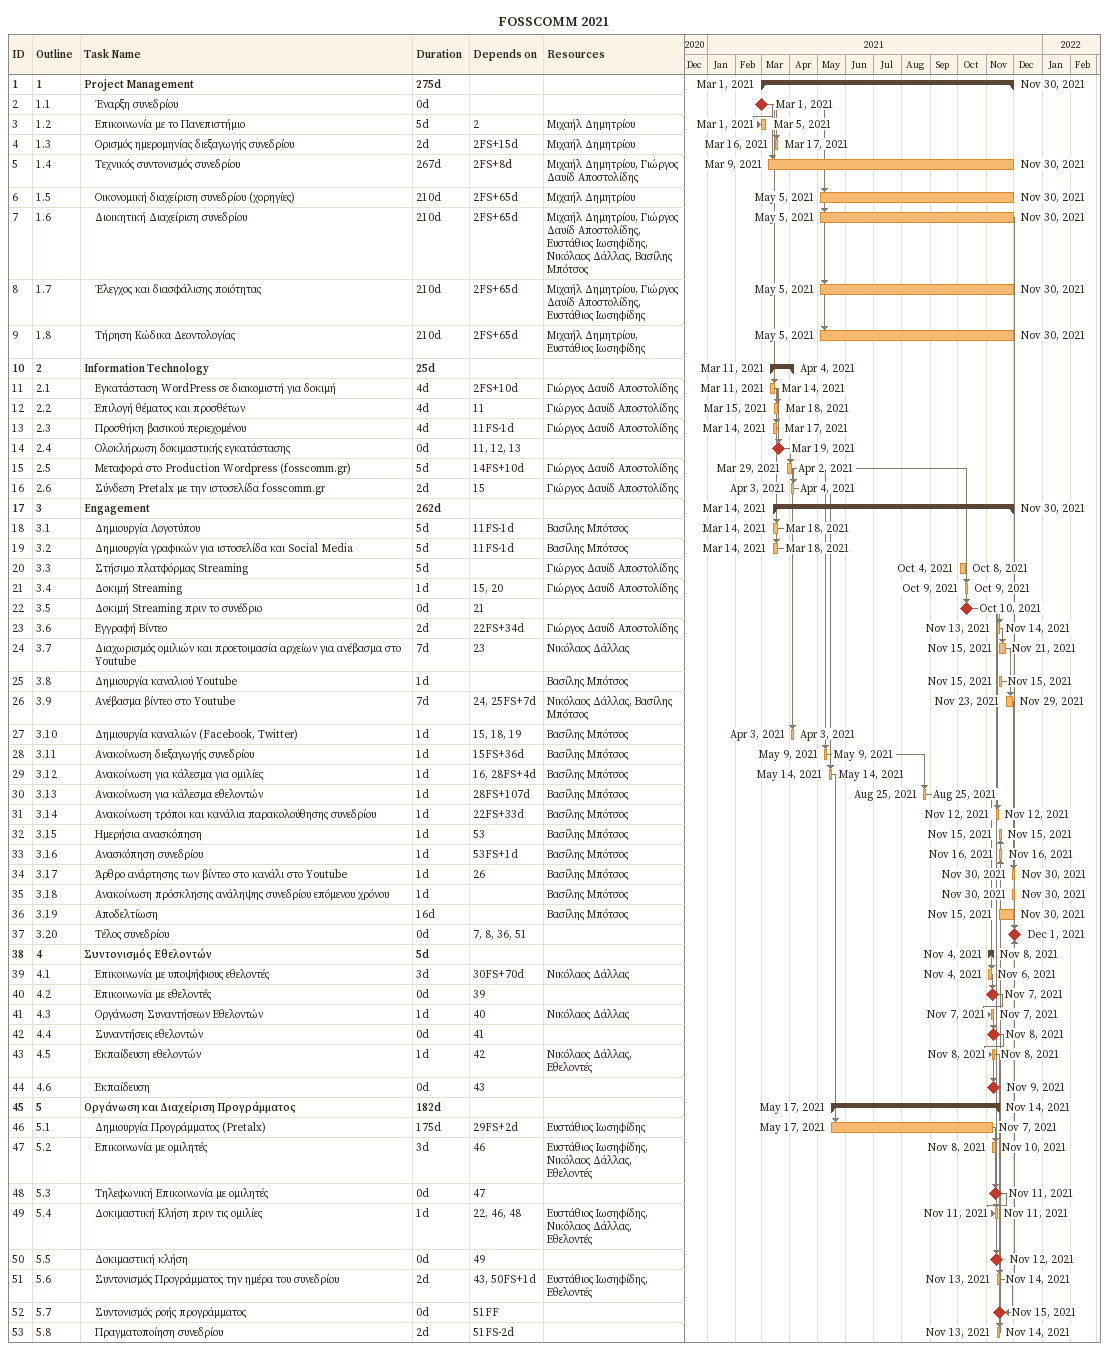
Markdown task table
FOSSCOMM 2021

| ID | WBS | Task | Duration | Start | Finish | Predecessors | Resources |
|---|---|---|---|---|---|---|---|
| 1 | 1 | **Project Management** | 275d | 2021-03-01 | 2021-11-30 |  |  |
| 2 | 1.1 | Έναρξη συνεδρίου | 0d | 2021-03-01 | 2021-03-01 |  |  |
| 3 | 1.2 | Επικοινωνία με το Πανεπιστήμιο | 5d | 2021-03-01 | 2021-03-05 | 2 | Μιχαήλ Δημητρίου |
| 4 | 1.3 | Ορισμός ημερομηνίας διεξαγωγής συνεδρίου | 2d | 2021-03-16 | 2021-03-17 | 2FS+15d | Μιχαήλ Δημητρίου |
| 5 | 1.4 | Τεχνικός συντονισμός συνεδρίου | 267d | 2021-03-09 | 2021-11-30 | 2FS+8d | Μιχαήλ Δημητρίου, Γιώργος Δαυίδ Αποστολίδης |
| 6 | 1.5 | Οικονομική διαχείριση συνεδρίου (χορηγίες) | 210d | 2021-05-05 | 2021-11-30 | 2FS+65d | Μιχαήλ Δημητρίου |
| 7 | 1.6 | Διοικητική Διαχείριση συνεδρίου | 210d | 2021-05-05 | 2021-11-30 | 2FS+65d | Μιχαήλ Δημητρίου, Γιώργος Δαυίδ Αποστολίδης, Ευστάθιος Ιωσηφίδης, Νικόλαος Δάλλας, Βασίλης Μπότσος |
| 8 | 1.7 | Έλεγχος και διασφάλισης ποιότητας | 210d | 2021-05-05 | 2021-11-30 | 2FS+65d | Μιχαήλ Δημητρίου, Γιώργος Δαυίδ Αποστολίδης, Ευστάθιος Ιωσηφίδης |
| 9 | 1.8 | Τήρηση Κώδικα Δεοντολογίας | 210d | 2021-05-05 | 2021-11-30 | 2FS+65d | Μιχαήλ Δημητρίου, Ευστάθιος Ιωσηφίδης |
| 10 | 2 | **Information Technology** | 25d | 2021-03-11 | 2021-04-04 |  |  |
| 11 | 2.1 | Εγκατάσταση WordPress σε διακομιστή για δοκιμή | 4d | 2021-03-11 | 2021-03-14 | 2FS+10d | Γιώργος Δαυίδ Αποστολίδης |
| 12 | 2.2 | Επιλογή θέματος και προσθέτων | 4d | 2021-03-15 | 2021-03-18 | 11 | Γιώργος Δαυίδ Αποστολίδης |
| 13 | 2.3 | Προσθήκη βασικού περιεχομένου | 4d | 2021-03-14 | 2021-03-17 | 11FS-1d | Γιώργος Δαυίδ Αποστολίδης |
| 14 | 2.4 | Ολοκλήρωση δοκιμαστικής εγκατάστασης | 0d | 2021-03-19 | 2021-03-19 | 11, 12, 13 |  |
| 15 | 2.5 | Μεταφορά στο Production Wordpress (fosscomm.gr) | 5d | 2021-03-29 | 2021-04-02 | 14FS+10d | Γιώργος Δαυίδ Αποστολίδης |
| 16 | 2.6 | Σύνδεση Pretalx με την ιστοσελίδα fosscomm.gr | 2d | 2021-04-03 | 2021-04-04 | 15 | Γιώργος Δαυίδ Αποστολίδης |
| 17 | 3 | **Engagement** | 262d | 2021-03-14 | 2021-11-30 |  |  |
| 18 | 3.1 | Δημιουργία Λογοτύπου | 5d | 2021-03-14 | 2021-03-18 | 11FS-1d | Βασίλης Μπότσος |
| 19 | 3.2 | Δημιουργία γραφικών για ιστοσελίδα και Social Media | 5d | 2021-03-14 | 2021-03-18 | 11FS-1d | Βασίλης Μπότσος |
| 20 | 3.3 | Στήσιμο πλατφόρμας Streaming | 5d | 2021-10-04 | 2021-10-08 |  | Γιώργος Δαυίδ Αποστολίδης |
| 21 | 3.4 | Δοκιμή Streaming | 1d | 2021-10-09 | 2021-10-09 | 15, 20 | Γιώργος Δαυίδ Αποστολίδης |
| 22 | 3.5 | Δοκιμή Streaming πριν το συνέδριο | 0d | 2021-10-10 | 2021-10-10 | 21 |  |
| 23 | 3.6 | Εγγραφή Βίντεο | 2d | 2021-11-13 | 2021-11-14 | 22FS+34d | Γιώργος Δαυίδ Αποστολίδης |
| 24 | 3.7 | Διαχωρισμός ομιλιών και προετοιμασία αρχείων για ανέβασμα στο Youtube | 7d | 2021-11-15 | 2021-11-21 | 23 | Νικόλαος Δάλλας |
| 25 | 3.8 | Δημιουργία καναλιού Youtube | 1d | 2021-11-15 | 2021-11-15 |  | Βασίλης Μπότσος |
| 26 | 3.9 | Ανέβασμα βίντεο στο Youtube | 7d | 2021-11-23 | 2021-11-29 | 24, 25FS+7d | Νικόλαος Δάλλας, Βασίλης Μπότσος |
| 27 | 3.10 | Δημιουργία καναλιών (Facebook, Twitter) | 1d | 2021-04-03 | 2021-04-03 | 15, 18, 19 | Βασίλης Μπότσος |
| 28 | 3.11 | Ανακοίνωση διεξαγωγής συνεδρίου | 1d | 2021-05-09 | 2021-05-09 | 15FS+36d | Βασίλης Μπότσος |
| 29 | 3.12 | Ανακοίνωση για κάλεσμα για ομιλίες | 1d | 2021-05-14 | 2021-05-14 | 16, 28FS+4d | Βασίλης Μπότσος |
| 30 | 3.13 | Ανακοίνωση για κάλεσμα εθελοντών | 1d | 2021-08-25 | 2021-08-25 | 28FS+107d | Βασίλης Μπότσος |
| 31 | 3.14 | Ανακοίνωση τρόποι και κανάλια παρακολούθησης συνεδρίου | 1d | 2021-11-12 | 2021-11-12 | 22FS+33d | Βασίλης Μπότσος |
| 32 | 3.15 | Ημερήσια ανασκόπηση | 1d | 2021-11-15 | 2021-11-15 | 53 | Βασίλης Μπότσος |
| 33 | 3.16 | Ανασκόπηση συνεδρίου | 1d | 2021-11-16 | 2021-11-16 | 53FS+1d | Βασίλης Μπότσος |
| 34 | 3.17 | Άρθρο ανάρτησης των βίντεο στο κανάλι στο Youtube | 1d | 2021-11-30 | 2021-11-30 | 26 | Βασίλης Μπότσος |
| 35 | 3.18 | Ανακοίνωση πρόσκλησης ανάληψης συνεδρίου επόμενου χρόνου | 1d | 2021-11-30 | 2021-11-30 |  | Βασίλης Μπότσος |
| 36 | 3.19 | Αποδελτίωση | 16d | 2021-11-15 | 2021-11-30 |  | Βασίλης Μπότσος |
| 37 | 3.20 | Τέλος συνεδρίου | 0d | 2021-12-01 | 2021-12-01 | 7, 8, 36, 51 |  |
| 38 | 4 | **Συντονισμός Εθελοντών** | 5d | 2021-11-04 | 2021-11-08 |  |  |
| 39 | 4.1 | Επικοινωνία με υποψήφιους εθελοντές | 3d | 2021-11-04 | 2021-11-06 | 30FS+70d | Νικόλαος Δάλλας |
| 40 | 4.2 | Επικοινωνία με εθελοντές | 0d | 2021-11-07 | 2021-11-07 | 39 |  |
| 41 | 4.3 | Οργάνωση Συναντήσεων Εθελοντών | 1d | 2021-11-07 | 2021-11-07 | 40 | Νικόλαος Δάλλας |
| 42 | 4.4 | Συναντήσεις εθελοντών | 0d | 2021-11-08 | 2021-11-08 | 41 |  |
| 43 | 4.5 | Εκπαίδευση εθελοντών | 1d | 2021-11-08 | 2021-11-08 | 42 | Νικόλαος Δάλλας, Εθελοντές |
| 44 | 4.6 | Εκπαίδευση | 0d | 2021-11-09 | 2021-11-09 | 43 |  |
| 45 | 5 | **Οργάνωση και Διαχείριση Προγράμματος** | 182d | 2021-05-17 | 2021-11-14 |  |  |
| 46 | 5.1 | Δημιουργία Προγράμματος (Pretalx) | 175d | 2021-05-17 | 2021-11-07 | 29FS+2d | Ευστάθιος Ιωσηφίδης |
| 47 | 5.2 | Επικοινωνία με ομιλητές | 3d | 2021-11-08 | 2021-11-10 | 46 | Ευστάθιος Ιωσηφίδης, Νικόλαος Δάλλας, Εθελοντές |
| 48 | 5.3 | Τηλεφωνική Επικοινωνία με ομιλητές | 0d | 2021-11-11 | 2021-11-11 | 47 |  |
| 49 | 5.4 | Δοκιμαστική Κλήση πριν τις ομιλίες | 1d | 2021-11-11 | 2021-11-11 | 22, 46, 48 | Ευστάθιος Ιωσηφίδης, Νικόλαος Δάλλας, Εθελοντές |
| 50 | 5.5 | Δοκιμαστική κλήση | 0d | 2021-11-12 | 2021-11-12 | 49 |  |
| 51 | 5.6 | Συντονισμός Προγράμματος την ημέρα του συνεδρίου | 2d | 2021-11-13 | 2021-11-14 | 43, 50FS+1d | Ευστάθιος Ιωσηφίδης, Εθελοντές |
| 52 | 5.7 | Συντονισμός ροής προγράμματος | 0d | 2021-11-15 | 2021-11-15 | 51FF |  |
| 53 | 5.8 | Πραγματοποίηση συνεδρίου | 2d | 2021-11-13 | 2021-11-14 | 51FS-2d |  |
